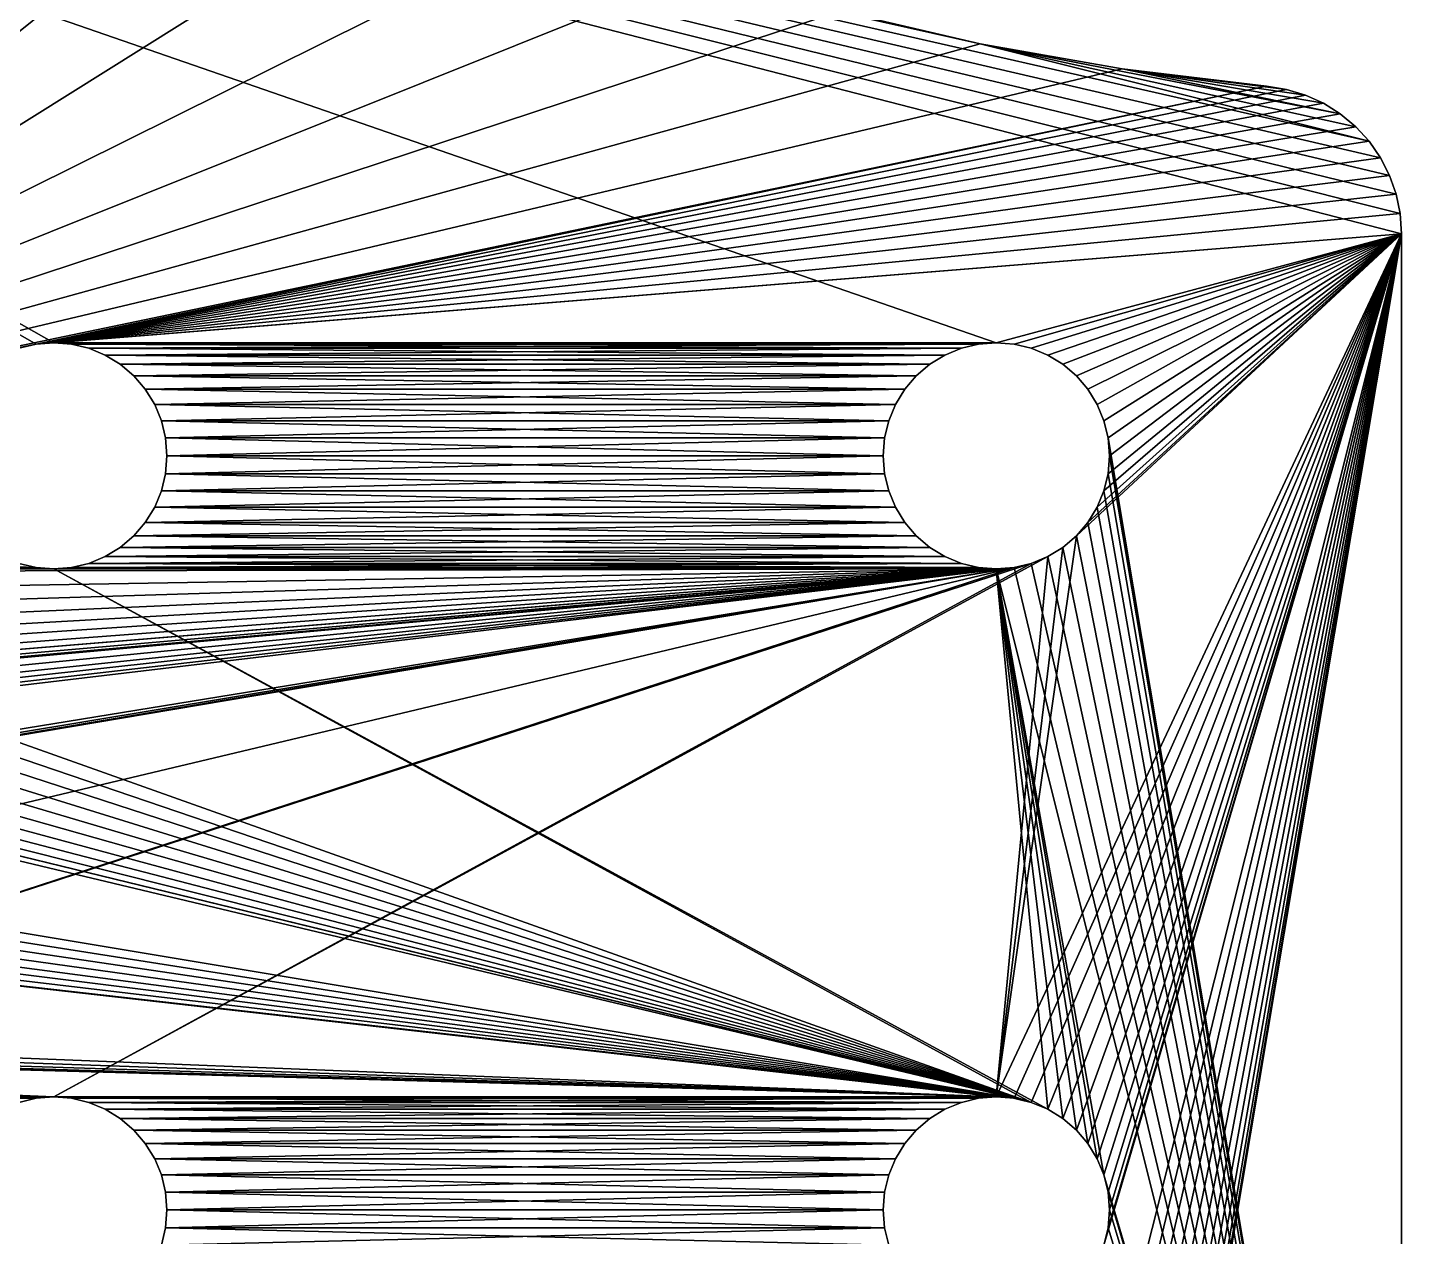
# Model space of a CAD drawing. Header units: millimetres. Extents: x -48.7 to 48.7, y -48.7 to 48.7.
# Drawn here: x 30.15 to 48.66, y -0.36 to 15.93 of the extents above; entities that cross this region are included whole.
import ezdxf

# ---------------------------------------------------------------- set-up
doc = ezdxf.new("R2010")
doc.units = ezdxf.units.MM
doc.header["$LTSCALE"] = 65.185185
for name, color, linetype in [('1', 7, 'CONTINUOUS'), ('2', 7, 'CONTINUOUS'), ('53', 7, 'CONTINUOUS'), ('54', 7, 'CONTINUOUS'), ('55', 7, 'CONTINUOUS'), ('56', 7, 'CONTINUOUS'), ('57', 7, 'CONTINUOUS'), ('58', 7, 'CONTINUOUS'), ('59', 7, 'CONTINUOUS'), ('60', 7, 'CONTINUOUS'), ('93', 7, 'CONTINUOUS'), ('94', 7, 'CONTINUOUS'), ('95', 7, 'CONTINUOUS')]:
    doc.layers.add(name, color=color, linetype=linetype)

msp = doc.modelspace()

# ---------------------------------------------------------------- linework, layer by layer
at = {"layer": '1', "linetype": 'CONTINUOUS'}
for points in [[(30.261, 11.666), (30.029, 11.61), (10.614, 22.953), (30.261, 11.666)], [(30.5, 11.684), (30.261, 11.666), (10.614, 22.953), (30.5, 11.684)], [(43.2, 11.684), (30.5, 11.684), (10.614, 22.953), (43.2, 11.684)], [(48.66, 13.151), (43.2, 11.684), (10.614, 22.953), (48.66, 13.151)], [(48.64, 13.425), (48.66, 13.151), (10.614, 22.953), (48.64, 13.425)], [(48.587, 13.687), (48.64, 13.425), (10.614, 22.953), (48.587, 13.687)], [(48.5, 13.936), (48.587, 13.687), (10.614, 22.953), (48.5, 13.936)], [(48.377, 14.176), (48.5, 13.936), (10.614, 22.953), (48.377, 14.176)], [(48.223, 14.399), (48.377, 14.176), (10.614, 22.953), (48.223, 14.399)], [(42.983, 15.711), (48.223, 14.399), (10.614, 22.953), (42.983, 15.711)], [(41.096, 16.152), (42.983, 15.711), (10.614, 22.953), (41.096, 16.152)], [(48.044, 14.595), (48.223, 14.399), (42.983, 15.711), (48.044, 14.595)], [(47.835, 14.768), (48.044, 14.595), (42.983, 15.711), (47.835, 14.768)], [(44.897, 15.375), (47.835, 14.768), (42.983, 15.711), (44.897, 15.375)], [(47.607, 14.912), (47.835, 14.768), (44.897, 15.375), (47.607, 14.912)], [(47.368, 15.021), (47.607, 14.912), (44.897, 15.375), (47.368, 15.021)], [(47.112, 15.098), (47.368, 15.021), (44.897, 15.375), (47.112, 15.098)], [(46.841, 15.143), (47.112, 15.098), (44.897, 15.375), (46.841, 15.143)], [(43.439, 11.666), (43.2, 11.684), (48.66, 13.151), (43.439, 11.666)], [(43.671, 11.61), (43.439, 11.666), (48.66, 13.151), (43.671, 11.61)], [(43.893, 11.518), (43.671, 11.61), (48.66, 13.151), (43.893, 11.518)], [(44.095, 11.394), (43.893, 11.518), (48.66, 13.151), (44.095, 11.394)], [(44.279, 11.237), (44.095, 11.394), (48.66, 13.151), (44.279, 11.237)], [(44.433, 11.057), (44.279, 11.237), (48.66, 13.151), (44.433, 11.057)], [(44.559, 10.851), (44.433, 11.057), (48.66, 13.151), (44.559, 10.851)], [(44.65, 10.632), (44.559, 10.851), (48.66, 13.151), (44.65, 10.632)], [(44.705, 10.402), (44.65, 10.632), (48.66, 13.151), (44.705, 10.402)], [(48.66, -13.151), (44.705, 10.402), (48.66, 13.151), (48.66, -13.151)], [(30.739, 11.666), (30.5, 11.684), (42.961, 11.666), (30.739, 11.666)], [(42.961, 11.666), (30.5, 11.684), (43.2, 11.684), (42.961, 11.666)], [(30.971, 11.61), (30.739, 11.666), (42.729, 11.61), (30.971, 11.61)], [(42.729, 11.61), (30.739, 11.666), (42.961, 11.666), (42.729, 11.61)], [(31.193, 11.518), (30.971, 11.61), (42.507, 11.518), (31.193, 11.518)], [(42.507, 11.518), (30.971, 11.61), (42.729, 11.61), (42.507, 11.518)], [(31.395, 11.394), (31.193, 11.518), (42.305, 11.394), (31.395, 11.394)], [(42.305, 11.394), (31.193, 11.518), (42.507, 11.518), (42.305, 11.394)], [(31.579, 11.237), (31.395, 11.394), (42.121, 11.237), (31.579, 11.237)], [(42.121, 11.237), (31.395, 11.394), (42.305, 11.394), (42.121, 11.237)], [(31.733, 11.057), (31.579, 11.237), (41.967, 11.057), (31.733, 11.057)], [(41.967, 11.057), (31.579, 11.237), (42.121, 11.237), (41.967, 11.057)], [(31.859, 10.851), (31.733, 11.057), (41.841, 10.851), (31.859, 10.851)], [(41.841, 10.851), (31.733, 11.057), (41.967, 11.057), (41.841, 10.851)], [(31.95, 10.632), (31.859, 10.851), (41.75, 10.632), (31.95, 10.632)], [(41.75, 10.632), (31.859, 10.851), (41.841, 10.851), (41.75, 10.632)], [(32.005, 10.402), (31.95, 10.632), (41.695, 10.402), (32.005, 10.402)], [(41.695, 10.402), (31.95, 10.632), (41.75, 10.632), (41.695, 10.402)], [(32.025, 10.16), (32.005, 10.402), (41.675, 10.16), (32.025, 10.16)], [(41.675, 10.16), (32.005, 10.402), (41.695, 10.402), (41.675, 10.16)], [(44.725, 10.16), (44.705, 10.402), (48.66, -13.151), (44.725, 10.16)], [(32.005, 9.918), (32.025, 10.16), (41.695, 9.918), (32.005, 9.918)], [(41.695, 9.918), (32.025, 10.16), (41.675, 10.16), (41.695, 9.918)], [(44.705, 9.918), (44.725, 10.16), (48.66, -13.151), (44.705, 9.918)], [(31.95, 9.688), (32.005, 9.918), (41.75, 9.688), (31.95, 9.688)], [(41.75, 9.688), (32.005, 9.918), (41.695, 9.918), (41.75, 9.688)], [(44.65, 9.688), (44.705, 9.918), (48.66, -13.151), (44.65, 9.688)], [(31.859, 9.469), (31.95, 9.688), (41.841, 9.469), (31.859, 9.469)], [(41.841, 9.469), (31.95, 9.688), (41.75, 9.688), (41.841, 9.469)], [(44.559, 9.469), (44.65, 9.688), (48.66, -13.151), (44.559, 9.469)], [(31.733, 9.263), (31.859, 9.469), (41.967, 9.263), (31.733, 9.263)], [(41.967, 9.263), (31.859, 9.469), (41.841, 9.469), (41.967, 9.263)], [(44.433, 9.263), (44.559, 9.469), (48.66, -13.151), (44.433, 9.263)], [(31.579, 9.083), (31.733, 9.263), (42.121, 9.083), (31.579, 9.083)], [(42.121, 9.083), (31.733, 9.263), (41.967, 9.263), (42.121, 9.083)], [(44.279, 9.083), (44.433, 9.263), (48.66, -13.151), (44.279, 9.083)], [(31.395, 8.926), (31.579, 9.083), (42.305, 8.926), (31.395, 8.926)], [(42.305, 8.926), (31.579, 9.083), (42.121, 9.083), (42.305, 8.926)], [(44.095, 8.926), (44.279, 9.083), (48.66, -13.151), (44.095, 8.926)], [(30.261, 8.654), (30.5, 8.636), (23.556, 8.887), (30.261, 8.654)], [(23.556, 8.887), (30.5, 8.636), (23.564, 8.596), (23.556, 8.887)], [(30.029, 8.71), (30.261, 8.654), (23.556, 8.887), (30.029, 8.71)], [(31.193, 8.802), (31.395, 8.926), (42.507, 8.802), (31.193, 8.802)], [(42.507, 8.802), (31.395, 8.926), (42.305, 8.926), (42.507, 8.802)], [(43.893, 8.802), (44.095, 8.926), (48.66, -13.151), (43.893, 8.802)], [(30.739, 8.654), (30.971, 8.71), (42.961, 8.654), (30.739, 8.654)], [(30.971, 8.71), (31.193, 8.802), (42.729, 8.71), (30.971, 8.71)], [(42.961, 8.654), (30.971, 8.71), (42.729, 8.71), (42.961, 8.654)], [(42.729, 8.71), (31.193, 8.802), (42.507, 8.802), (42.729, 8.71)], [(43.439, 8.654), (43.671, 8.71), (48.66, -13.151), (43.439, 8.654)], [(43.671, 8.71), (43.893, 8.802), (48.66, -13.151), (43.671, 8.71)], [(23.564, 8.596), (43.671, 1.45), (23.53, 8.305), (23.564, 8.596)], [(30.5, 8.636), (43.671, 1.45), (23.564, 8.596), (30.5, 8.636)], [(30.5, 8.636), (30.739, 8.654), (43.2, 8.636), (30.5, 8.636)], [(30.5, 8.636), (43.2, 8.636), (43.893, 1.358), (30.5, 8.636)], [(43.671, 1.45), (30.5, 8.636), (43.893, 1.358), (43.671, 1.45)], [(43.2, 8.636), (30.739, 8.654), (42.961, 8.654), (43.2, 8.636)], [(43.2, 8.636), (43.439, 8.654), (48.66, -13.151), (43.2, 8.636)], [(43.893, 1.358), (43.2, 8.636), (44.095, 1.234), (43.893, 1.358)], [(44.095, 1.234), (43.2, 8.636), (44.279, 1.077), (44.095, 1.234)], [(44.279, 1.077), (43.2, 8.636), (44.433, 0.897), (44.279, 1.077)], [(44.433, 0.897), (43.2, 8.636), (44.559, 0.691), (44.433, 0.897)], [(44.559, 0.691), (43.2, 8.636), (44.65, 0.472), (44.559, 0.691)], [(44.65, 0.472), (43.2, 8.636), (48.66, -13.151), (44.65, 0.472)], [(23.53, 8.305), (43.671, 1.45), (23.455, 8.027), (23.53, 8.305)], [(23.455, 8.027), (43.671, 1.45), (23.338, 7.757), (23.455, 8.027)], [(23.338, 7.757), (43.671, 1.45), (23.187, 7.512), (23.338, 7.757)], [(23.187, 7.512), (43.671, 1.45), (22.998, 7.289), (23.187, 7.512)], [(22.998, 7.289), (43.671, 1.45), (22.78, 7.094), (22.998, 7.289)], [(22.78, 7.094), (43.671, 1.45), (22.538, 6.937), (22.78, 7.094)], [(22.538, 6.937), (43.671, 1.45), (22.271, 6.813), (22.538, 6.937)], [(43.439, 1.506), (13.716, 6.46), (21.705, 6.69), (43.439, 1.506)], [(21.995, 6.731), (43.439, 1.506), (21.705, 6.69), (21.995, 6.731)], [(22.271, 6.813), (43.671, 1.45), (21.995, 6.731), (22.271, 6.813)], [(43.671, 1.45), (43.439, 1.506), (21.995, 6.731), (43.671, 1.45)], [(13.716, 6.46), (43.439, 1.506), (13.65, 6.192), (13.716, 6.46)], [(13.65, 6.192), (43.439, 1.506), (13.55, 5.941), (13.65, 6.192)], [(13.55, 5.941), (43.439, 1.506), (13.413, 5.701), (13.55, 5.941)], [(13.413, 5.701), (43.439, 1.506), (13.246, 5.483), (13.413, 5.701)], [(13.246, 5.483), (43.439, 1.506), (13.056, 5.295), (13.246, 5.483)], [(13.056, 5.295), (43.439, 1.506), (12.838, 5.132), (13.056, 5.295)], [(12.838, 5.132), (43.439, 1.506), (12.593, 4.994), (12.838, 5.132)], [(12.593, 4.994), (43.2, 1.524), (8.135, 2.915), (12.593, 4.994)], [(43.439, 1.506), (43.2, 1.524), (12.593, 4.994), (43.439, 1.506)], [(30.5, 1.524), (21.567, 1.524), (-6.542, 2.986), (30.5, 1.524)], [(6.776, 2.531), (30.5, 1.524), (-6.542, 2.986), (6.776, 2.531)], [(8.135, 2.915), (43.2, 1.524), (7.885, 2.759), (8.135, 2.915)], [(7.625, 2.643), (43.2, 1.524), (7.351, 2.565), (7.625, 2.643)], [(7.885, 2.759), (43.2, 1.524), (7.625, 2.643), (7.885, 2.759)], [(43.2, 1.524), (30.5, 1.524), (6.776, 2.531), (43.2, 1.524)], [(7.063, 2.528), (43.2, 1.524), (6.776, 2.531), (7.063, 2.528)], [(7.351, 2.565), (43.2, 1.524), (7.063, 2.528), (7.351, 2.565)], [(21.806, 1.506), (21.567, 1.524), (30.261, 1.506), (21.806, 1.506)], [(30.261, 1.506), (21.567, 1.524), (30.5, 1.524), (30.261, 1.506)], [(30.029, 1.45), (21.806, 1.506), (30.261, 1.506), (30.029, 1.45)], [(43.2, 1.524), (42.961, 1.506), (30.5, 1.524), (43.2, 1.524)], [(30.5, 1.524), (42.961, 1.506), (30.739, 1.506), (30.5, 1.524)], [(42.961, 1.506), (42.729, 1.45), (30.739, 1.506), (42.961, 1.506)], [(30.739, 1.506), (42.729, 1.45), (30.971, 1.45), (30.739, 1.506)], [(42.729, 1.45), (42.507, 1.358), (30.971, 1.45), (42.729, 1.45)], [(30.971, 1.45), (42.507, 1.358), (31.193, 1.358), (30.971, 1.45)], [(42.507, 1.358), (42.305, 1.234), (31.193, 1.358), (42.507, 1.358)], [(31.193, 1.358), (42.305, 1.234), (31.395, 1.234), (31.193, 1.358)], [(42.305, 1.234), (42.121, 1.077), (31.395, 1.234), (42.305, 1.234)], [(31.395, 1.234), (42.121, 1.077), (31.579, 1.077), (31.395, 1.234)], [(42.121, 1.077), (41.967, 0.897), (31.579, 1.077), (42.121, 1.077)], [(31.579, 1.077), (41.967, 0.897), (31.733, 0.897), (31.579, 1.077)], [(41.967, 0.897), (41.841, 0.691), (31.733, 0.897), (41.967, 0.897)], [(31.733, 0.897), (41.841, 0.691), (31.859, 0.691), (31.733, 0.897)], [(41.841, 0.691), (41.75, 0.472), (31.859, 0.691), (41.841, 0.691)], [(31.859, 0.691), (41.75, 0.472), (31.95, 0.472), (31.859, 0.691)], [(41.75, 0.472), (41.695, 0.242), (31.95, 0.472), (41.75, 0.472)], [(31.95, 0.472), (41.695, 0.242), (32.005, 0.242), (31.95, 0.472)], [(44.705, 0.242), (44.65, 0.472), (48.66, -13.151), (44.705, 0.242)], [(41.695, 0.242), (41.675, 0), (32.005, 0.242), (41.695, 0.242)], [(41.675, 0), (32.025, 0), (32.005, 0.242), (41.675, 0)], [(44.725, 0), (44.705, 0.242), (48.66, -13.151), (44.725, 0)], [(32.025, 0), (41.695, -0.242), (32.005, -0.242), (32.025, 0)], [(41.675, 0), (41.695, -0.242), (32.025, 0), (41.675, 0)], [(44.705, -0.242), (44.725, 0), (48.66, -13.151), (44.705, -0.242)], [(32.005, -0.242), (41.75, -0.472), (31.95, -0.472), (32.005, -0.242)], [(41.695, -0.242), (41.75, -0.472), (32.005, -0.242), (41.695, -0.242)], [(44.65, -0.472), (44.705, -0.242), (48.66, -13.151), (44.65, -0.472)]]:
    msp.add_3dface(points, dxfattribs=at)
at = {"layer": '2', "linetype": 'CONTINUOUS'}
for points in [[(30.502, 20.934, 3.175), (28.922, 22.059, 3.175), (22.917, 10.16, 3.175), (30.502, 20.934, 3.175)], [(32.149, 19.895, 3.175), (30.502, 20.934, 3.175), (22.917, 10.16, 3.175), (32.149, 19.895, 3.175)], [(33.853, 18.948, 3.175), (32.149, 19.895, 3.175), (22.917, 10.16, 3.175), (33.853, 18.948, 3.175)], [(35.599, 18.1, 3.175), (33.853, 18.948, 3.175), (22.917, 10.16, 3.175), (35.599, 18.1, 3.175)], [(37.395, 17.349, 3.175), (35.599, 18.1, 3.175), (22.917, 10.16, 3.175), (37.395, 17.349, 3.175)], [(39.233, 16.698, 3.175), (37.395, 17.349, 3.175), (22.917, 10.16, 3.175), (39.233, 16.698, 3.175)], [(41.096, 16.152, 3.175), (39.233, 16.698, 3.175), (22.917, 10.16, 3.175), (41.096, 16.152, 3.175)], [(42.983, 15.711, 3.175), (41.096, 16.152, 3.175), (22.917, 10.16, 3.175), (42.983, 15.711, 3.175)], [(44.897, 15.375, 3.175), (42.983, 15.711, 3.175), (22.917, 10.16, 3.175), (44.897, 15.375, 3.175)], [(46.841, 15.143, 3.175), (44.897, 15.375, 3.175), (22.917, 10.16, 3.175), (46.841, 15.143, 3.175)], [(30.261, 11.666, 3.175), (46.841, 15.143, 3.175), (22.917, 10.16, 3.175), (30.261, 11.666, 3.175)], [(46.841, 15.143, 3.175), (30.261, 11.666, 3.175), (47.112, 15.098, 3.175), (46.841, 15.143, 3.175)], [(47.112, 15.098, 3.175), (30.261, 11.666, 3.175), (47.368, 15.021, 3.175), (47.112, 15.098, 3.175)], [(47.368, 15.021, 3.175), (30.261, 11.666, 3.175), (47.607, 14.912, 3.175), (47.368, 15.021, 3.175)], [(47.607, 14.912, 3.175), (30.261, 11.666, 3.175), (47.835, 14.768, 3.175), (47.607, 14.912, 3.175)], [(47.835, 14.768, 3.175), (30.261, 11.666, 3.175), (48.044, 14.595, 3.175), (47.835, 14.768, 3.175)], [(48.044, 14.595, 3.175), (30.261, 11.666, 3.175), (48.223, 14.399, 3.175), (48.044, 14.595, 3.175)], [(48.223, 14.399, 3.175), (30.261, 11.666, 3.175), (48.377, 14.176, 3.175), (48.223, 14.399, 3.175)], [(48.377, 14.176, 3.175), (30.261, 11.666, 3.175), (48.5, 13.936, 3.175), (48.377, 14.176, 3.175)], [(48.5, 13.936, 3.175), (30.261, 11.666, 3.175), (48.587, 13.687, 3.175), (48.5, 13.936, 3.175)], [(48.587, 13.687, 3.175), (30.261, 11.666, 3.175), (48.64, 13.425, 3.175), (48.587, 13.687, 3.175)], [(48.64, 13.425, 3.175), (30.261, 11.666, 3.175), (48.66, 13.151, 3.175), (48.64, 13.425, 3.175)], [(30.261, 11.666, 3.175), (30.5, 11.684, 3.175), (48.66, 13.151, 3.175), (30.261, 11.666, 3.175)], [(30.5, 11.684, 3.175), (43.2, 11.684, 3.175), (48.66, 13.151, 3.175), (30.5, 11.684, 3.175)], [(43.2, 11.684, 3.175), (43.439, 11.666, 3.175), (48.66, 13.151, 3.175), (43.2, 11.684, 3.175)], [(44.279, 9.083, 3.175), (43.2, 1.524, 3.175), (48.66, 13.151, 3.175), (44.279, 9.083, 3.175)], [(43.2, 1.524, 3.175), (43.439, 1.506, 3.175), (48.66, 13.151, 3.175), (43.2, 1.524, 3.175)], [(44.65, -0.472, 3.175), (43.2, -8.636, 3.175), (48.66, 13.151, 3.175), (44.65, -0.472, 3.175)], [(43.2, -8.636, 3.175), (43.439, -8.654, 3.175), (48.66, 13.151, 3.175), (43.2, -8.636, 3.175)], [(43.439, 11.666, 3.175), (43.671, 11.61, 3.175), (48.66, 13.151, 3.175), (43.439, 11.666, 3.175)], [(43.439, 1.506, 3.175), (43.671, 1.45, 3.175), (48.66, 13.151, 3.175), (43.439, 1.506, 3.175)], [(43.439, -8.654, 3.175), (43.671, -8.71, 3.175), (48.66, 13.151, 3.175), (43.439, -8.654, 3.175)], [(43.671, 11.61, 3.175), (43.893, 11.518, 3.175), (48.66, 13.151, 3.175), (43.671, 11.61, 3.175)], [(43.671, 1.45, 3.175), (43.893, 1.358, 3.175), (48.66, 13.151, 3.175), (43.671, 1.45, 3.175)], [(43.671, -8.71, 3.175), (43.893, -8.802, 3.175), (48.66, 13.151, 3.175), (43.671, -8.71, 3.175)], [(43.893, 11.518, 3.175), (44.095, 11.394, 3.175), (48.66, 13.151, 3.175), (43.893, 11.518, 3.175)], [(43.893, 1.358, 3.175), (44.095, 1.234, 3.175), (48.66, 13.151, 3.175), (43.893, 1.358, 3.175)], [(43.893, -8.802, 3.175), (44.095, -8.926, 3.175), (48.66, 13.151, 3.175), (43.893, -8.802, 3.175)], [(44.095, 11.394, 3.175), (44.279, 11.237, 3.175), (48.66, 13.151, 3.175), (44.095, 11.394, 3.175)], [(44.095, 1.234, 3.175), (44.279, 1.077, 3.175), (48.66, 13.151, 3.175), (44.095, 1.234, 3.175)], [(44.095, -8.926, 3.175), (44.279, -9.083, 3.175), (48.66, 13.151, 3.175), (44.095, -8.926, 3.175)], [(44.279, 11.237, 3.175), (44.433, 11.057, 3.175), (48.66, 13.151, 3.175), (44.279, 11.237, 3.175)], [(44.433, 9.263, 3.175), (44.279, 9.083, 3.175), (48.66, 13.151, 3.175), (44.433, 9.263, 3.175)], [(44.279, 1.077, 3.175), (44.433, 0.897, 3.175), (48.66, 13.151, 3.175), (44.279, 1.077, 3.175)], [(44.279, -9.083, 3.175), (44.433, -9.263, 3.175), (48.66, 13.151, 3.175), (44.279, -9.083, 3.175)], [(44.433, 11.057, 3.175), (44.559, 10.851, 3.175), (48.66, 13.151, 3.175), (44.433, 11.057, 3.175)], [(44.559, 9.469, 3.175), (44.433, 9.263, 3.175), (48.66, 13.151, 3.175), (44.559, 9.469, 3.175)], [(44.433, 0.897, 3.175), (44.559, 0.691, 3.175), (48.66, 13.151, 3.175), (44.433, 0.897, 3.175)], [(44.433, -9.263, 3.175), (44.559, -9.469, 3.175), (48.66, 13.151, 3.175), (44.433, -9.263, 3.175)], [(44.559, 10.851, 3.175), (44.65, 10.632, 3.175), (48.66, 13.151, 3.175), (44.559, 10.851, 3.175)], [(44.65, 9.688, 3.175), (44.559, 9.469, 3.175), (48.66, 13.151, 3.175), (44.65, 9.688, 3.175)], [(44.559, 0.691, 3.175), (44.65, 0.472, 3.175), (48.66, 13.151, 3.175), (44.559, 0.691, 3.175)], [(44.559, -9.469, 3.175), (44.65, -9.688, 3.175), (48.66, 13.151, 3.175), (44.559, -9.469, 3.175)], [(44.65, 10.632, 3.175), (44.705, 10.402, 3.175), (48.66, 13.151, 3.175), (44.65, 10.632, 3.175)], [(44.705, 9.918, 3.175), (44.65, 9.688, 3.175), (48.66, 13.151, 3.175), (44.705, 9.918, 3.175)], [(44.65, 0.472, 3.175), (44.705, 0.242, 3.175), (48.66, 13.151, 3.175), (44.65, 0.472, 3.175)], [(44.705, -0.242, 3.175), (44.65, -0.472, 3.175), (48.66, 13.151, 3.175), (44.705, -0.242, 3.175)], [(44.65, -9.688, 3.175), (44.705, -9.918, 3.175), (48.66, 13.151, 3.175), (44.65, -9.688, 3.175)], [(44.705, 10.402, 3.175), (44.725, 10.16, 3.175), (48.66, 13.151, 3.175), (44.705, 10.402, 3.175)], [(44.725, 10.16, 3.175), (44.705, 9.918, 3.175), (48.66, 13.151, 3.175), (44.725, 10.16, 3.175)], [(44.705, 0.242, 3.175), (44.725, 0, 3.175), (48.66, 13.151, 3.175), (44.705, 0.242, 3.175)], [(44.725, 0, 3.175), (44.705, -0.242, 3.175), (48.66, 13.151, 3.175), (44.725, 0, 3.175)], [(44.705, -9.918, 3.175), (44.725, -10.16, 3.175), (48.66, 13.151, 3.175), (44.705, -9.918, 3.175)], [(44.725, -10.16, 3.175), (44.705, -10.402, 3.175), (48.66, 13.151, 3.175), (44.725, -10.16, 3.175)], [(48.66, 13.151, 3.175), (44.705, -10.402, 3.175), (48.66, -13.151, 3.175), (48.66, 13.151, 3.175)], [(30.029, 11.61, 3.175), (30.261, 11.666, 3.175), (22.917, 10.16, 3.175), (30.029, 11.61, 3.175)], [(30.5, 11.684, 3.175), (30.739, 11.666, 3.175), (43.2, 11.684, 3.175), (30.5, 11.684, 3.175)], [(43.2, 11.684, 3.175), (30.739, 11.666, 3.175), (42.961, 11.666, 3.175), (43.2, 11.684, 3.175)], [(30.739, 11.666, 3.175), (30.971, 11.61, 3.175), (42.961, 11.666, 3.175), (30.739, 11.666, 3.175)], [(42.961, 11.666, 3.175), (30.971, 11.61, 3.175), (42.729, 11.61, 3.175), (42.961, 11.666, 3.175)], [(30.971, 11.61, 3.175), (31.193, 11.518, 3.175), (42.729, 11.61, 3.175), (30.971, 11.61, 3.175)], [(42.729, 11.61, 3.175), (31.193, 11.518, 3.175), (42.507, 11.518, 3.175), (42.729, 11.61, 3.175)], [(31.193, 11.518, 3.175), (31.395, 11.394, 3.175), (42.507, 11.518, 3.175), (31.193, 11.518, 3.175)], [(42.507, 11.518, 3.175), (31.395, 11.394, 3.175), (42.305, 11.394, 3.175), (42.507, 11.518, 3.175)], [(31.395, 11.394, 3.175), (31.579, 11.237, 3.175), (42.305, 11.394, 3.175), (31.395, 11.394, 3.175)], [(42.305, 11.394, 3.175), (31.579, 11.237, 3.175), (42.121, 11.237, 3.175), (42.305, 11.394, 3.175)], [(31.579, 11.237, 3.175), (31.733, 11.057, 3.175), (42.121, 11.237, 3.175), (31.579, 11.237, 3.175)], [(42.121, 11.237, 3.175), (31.733, 11.057, 3.175), (41.967, 11.057, 3.175), (42.121, 11.237, 3.175)], [(31.733, 11.057, 3.175), (31.859, 10.851, 3.175), (41.967, 11.057, 3.175), (31.733, 11.057, 3.175)], [(41.967, 11.057, 3.175), (31.859, 10.851, 3.175), (41.841, 10.851, 3.175), (41.967, 11.057, 3.175)], [(31.859, 10.851, 3.175), (31.95, 10.632, 3.175), (41.841, 10.851, 3.175), (31.859, 10.851, 3.175)], [(41.841, 10.851, 3.175), (31.95, 10.632, 3.175), (41.75, 10.632, 3.175), (41.841, 10.851, 3.175)], [(31.95, 10.632, 3.175), (32.005, 10.402, 3.175), (41.75, 10.632, 3.175), (31.95, 10.632, 3.175)], [(41.75, 10.632, 3.175), (32.005, 10.402, 3.175), (41.695, 10.402, 3.175), (41.75, 10.632, 3.175)], [(32.005, 10.402, 3.175), (32.025, 10.16, 3.175), (41.695, 10.402, 3.175), (32.005, 10.402, 3.175)], [(41.695, 10.402, 3.175), (32.025, 10.16, 3.175), (41.675, 10.16, 3.175), (41.695, 10.402, 3.175)], [(32.025, 10.16, 3.175), (32.005, 9.918, 3.175), (41.675, 10.16, 3.175), (32.025, 10.16, 3.175)], [(41.675, 10.16, 3.175), (32.005, 9.918, 3.175), (41.695, 9.918, 3.175), (41.675, 10.16, 3.175)], [(32.005, 9.918, 3.175), (31.95, 9.688, 3.175), (41.695, 9.918, 3.175), (32.005, 9.918, 3.175)], [(41.695, 9.918, 3.175), (31.95, 9.688, 3.175), (41.75, 9.688, 3.175), (41.695, 9.918, 3.175)], [(31.95, 9.688, 3.175), (31.859, 9.469, 3.175), (41.75, 9.688, 3.175), (31.95, 9.688, 3.175)], [(41.75, 9.688, 3.175), (31.859, 9.469, 3.175), (41.841, 9.469, 3.175), (41.75, 9.688, 3.175)], [(31.859, 9.469, 3.175), (31.733, 9.263, 3.175), (41.841, 9.469, 3.175), (31.859, 9.469, 3.175)], [(41.841, 9.469, 3.175), (31.733, 9.263, 3.175), (41.967, 9.263, 3.175), (41.841, 9.469, 3.175)], [(31.733, 9.263, 3.175), (31.579, 9.083, 3.175), (41.967, 9.263, 3.175), (31.733, 9.263, 3.175)], [(41.967, 9.263, 3.175), (31.579, 9.083, 3.175), (42.121, 9.083, 3.175), (41.967, 9.263, 3.175)], [(31.579, 9.083, 3.175), (31.395, 8.926, 3.175), (42.121, 9.083, 3.175), (31.579, 9.083, 3.175)], [(42.121, 9.083, 3.175), (31.395, 8.926, 3.175), (42.305, 8.926, 3.175), (42.121, 9.083, 3.175)], [(44.279, 9.083, 3.175), (44.095, 8.926, 3.175), (43.2, 1.524, 3.175), (44.279, 9.083, 3.175)], [(31.395, 8.926, 3.175), (31.193, 8.802, 3.175), (42.305, 8.926, 3.175), (31.395, 8.926, 3.175)], [(42.305, 8.926, 3.175), (31.193, 8.802, 3.175), (42.507, 8.802, 3.175), (42.305, 8.926, 3.175)], [(44.095, 8.926, 3.175), (43.893, 8.802, 3.175), (43.2, 1.524, 3.175), (44.095, 8.926, 3.175)], [(43.439, 8.654, 3.175), (21.567, 1.524, 3.175), (43.671, 8.71, 3.175), (43.439, 8.654, 3.175)], [(43.671, 8.71, 3.175), (21.567, 1.524, 3.175), (30.5, 1.524, 3.175), (43.671, 8.71, 3.175)], [(30.261, 8.654, 3.175), (30.029, 8.71, 3.175), (23.564, 8.596, 3.175), (30.261, 8.654, 3.175)], [(43.893, 8.802, 3.175), (43.671, 8.71, 3.175), (30.5, 1.524, 3.175), (43.893, 8.802, 3.175)], [(43.2, 1.524, 3.175), (43.893, 8.802, 3.175), (30.5, 1.524, 3.175), (43.2, 1.524, 3.175)], [(30.971, 8.71, 3.175), (30.739, 8.654, 3.175), (42.729, 8.71, 3.175), (30.971, 8.71, 3.175)], [(42.729, 8.71, 3.175), (30.739, 8.654, 3.175), (42.961, 8.654, 3.175), (42.729, 8.71, 3.175)], [(31.193, 8.802, 3.175), (30.971, 8.71, 3.175), (42.507, 8.802, 3.175), (31.193, 8.802, 3.175)], [(42.507, 8.802, 3.175), (30.971, 8.71, 3.175), (42.729, 8.71, 3.175), (42.507, 8.802, 3.175)], [(13.47, 1.524, 3.175), (43.439, 8.654, 3.175), (7.351, 2.565, 3.175), (13.47, 1.524, 3.175)], [(7.351, 2.565, 3.175), (43.439, 8.654, 3.175), (7.625, 2.643, 3.175), (7.351, 2.565, 3.175)], [(7.625, 2.643, 3.175), (43.439, 8.654, 3.175), (7.885, 2.759, 3.175), (7.625, 2.643, 3.175)], [(7.885, 2.759, 3.175), (43.439, 8.654, 3.175), (8.135, 2.915, 3.175), (7.885, 2.759, 3.175)], [(8.135, 2.915, 3.175), (43.439, 8.654, 3.175), (12.593, 4.994, 3.175), (8.135, 2.915, 3.175)], [(12.593, 4.994, 3.175), (43.439, 8.654, 3.175), (12.838, 5.132, 3.175), (12.593, 4.994, 3.175)], [(12.838, 5.132, 3.175), (43.439, 8.654, 3.175), (13.056, 5.295, 3.175), (12.838, 5.132, 3.175)], [(13.056, 5.295, 3.175), (43.439, 8.654, 3.175), (13.246, 5.483, 3.175), (13.056, 5.295, 3.175)], [(13.246, 5.483, 3.175), (43.439, 8.654, 3.175), (13.413, 5.701, 3.175), (13.246, 5.483, 3.175)], [(13.413, 5.701, 3.175), (43.439, 8.654, 3.175), (13.55, 5.941, 3.175), (13.413, 5.701, 3.175)], [(21.567, 1.524, 3.175), (43.439, 8.654, 3.175), (13.47, 1.524, 3.175), (21.567, 1.524, 3.175)], [(13.55, 5.941, 3.175), (43.439, 8.654, 3.175), (21.705, 6.69, 3.175), (13.55, 5.941, 3.175)], [(21.705, 6.69, 3.175), (43.439, 8.654, 3.175), (21.995, 6.731, 3.175), (21.705, 6.69, 3.175)], [(21.995, 6.731, 3.175), (43.439, 8.654, 3.175), (22.271, 6.813, 3.175), (21.995, 6.731, 3.175)], [(22.271, 6.813, 3.175), (43.439, 8.654, 3.175), (22.538, 6.937, 3.175), (22.271, 6.813, 3.175)], [(43.439, 8.654, 3.175), (43.2, 8.636, 3.175), (22.538, 6.937, 3.175), (43.439, 8.654, 3.175)], [(22.538, 6.937, 3.175), (43.2, 8.636, 3.175), (22.78, 7.094, 3.175), (22.538, 6.937, 3.175)], [(22.78, 7.094, 3.175), (43.2, 8.636, 3.175), (22.998, 7.289, 3.175), (22.78, 7.094, 3.175)], [(22.998, 7.289, 3.175), (43.2, 8.636, 3.175), (23.187, 7.512, 3.175), (22.998, 7.289, 3.175)], [(23.187, 7.512, 3.175), (43.2, 8.636, 3.175), (23.338, 7.757, 3.175), (23.187, 7.512, 3.175)], [(23.338, 7.757, 3.175), (43.2, 8.636, 3.175), (23.455, 8.027, 3.175), (23.338, 7.757, 3.175)], [(23.455, 8.027, 3.175), (43.2, 8.636, 3.175), (23.53, 8.305, 3.175), (23.455, 8.027, 3.175)], [(23.53, 8.305, 3.175), (43.2, 8.636, 3.175), (23.564, 8.596, 3.175), (23.53, 8.305, 3.175)], [(30.5, 8.636, 3.175), (30.261, 8.654, 3.175), (23.564, 8.596, 3.175), (30.5, 8.636, 3.175)], [(43.2, 8.636, 3.175), (30.5, 8.636, 3.175), (23.564, 8.596, 3.175), (43.2, 8.636, 3.175)], [(30.739, 8.654, 3.175), (30.5, 8.636, 3.175), (42.961, 8.654, 3.175), (30.739, 8.654, 3.175)], [(42.961, 8.654, 3.175), (30.5, 8.636, 3.175), (43.2, 8.636, 3.175), (42.961, 8.654, 3.175)], [(21.567, 1.524, 3.175), (21.806, 1.506, 3.175), (30.5, 1.524, 3.175), (21.567, 1.524, 3.175)], [(30.5, 1.524, 3.175), (21.806, 1.506, 3.175), (30.261, 1.506, 3.175), (30.5, 1.524, 3.175)], [(21.806, 1.506, 3.175), (22.037, 1.45, 3.175), (30.261, 1.506, 3.175), (21.806, 1.506, 3.175)], [(30.261, 1.506, 3.175), (22.037, 1.45, 3.175), (30.029, 1.45, 3.175), (30.261, 1.506, 3.175)], [(30.739, 1.506, 3.175), (43.2, 1.524, 3.175), (30.5, 1.524, 3.175), (30.739, 1.506, 3.175)], [(42.961, 1.506, 3.175), (43.2, 1.524, 3.175), (30.739, 1.506, 3.175), (42.961, 1.506, 3.175)], [(30.971, 1.45, 3.175), (42.961, 1.506, 3.175), (30.739, 1.506, 3.175), (30.971, 1.45, 3.175)], [(42.729, 1.45, 3.175), (42.961, 1.506, 3.175), (30.971, 1.45, 3.175), (42.729, 1.45, 3.175)], [(31.193, 1.358, 3.175), (42.729, 1.45, 3.175), (30.971, 1.45, 3.175), (31.193, 1.358, 3.175)], [(42.507, 1.358, 3.175), (42.729, 1.45, 3.175), (31.193, 1.358, 3.175), (42.507, 1.358, 3.175)], [(31.395, 1.234, 3.175), (42.507, 1.358, 3.175), (31.193, 1.358, 3.175), (31.395, 1.234, 3.175)], [(42.305, 1.234, 3.175), (42.507, 1.358, 3.175), (31.395, 1.234, 3.175), (42.305, 1.234, 3.175)], [(31.579, 1.077, 3.175), (42.305, 1.234, 3.175), (31.395, 1.234, 3.175), (31.579, 1.077, 3.175)], [(42.121, 1.077, 3.175), (42.305, 1.234, 3.175), (31.579, 1.077, 3.175), (42.121, 1.077, 3.175)], [(31.733, 0.897, 3.175), (42.121, 1.077, 3.175), (31.579, 1.077, 3.175), (31.733, 0.897, 3.175)], [(41.967, 0.897, 3.175), (42.121, 1.077, 3.175), (31.733, 0.897, 3.175), (41.967, 0.897, 3.175)], [(31.859, 0.691, 3.175), (41.967, 0.897, 3.175), (31.733, 0.897, 3.175), (31.859, 0.691, 3.175)], [(41.841, 0.691, 3.175), (41.967, 0.897, 3.175), (31.859, 0.691, 3.175), (41.841, 0.691, 3.175)], [(31.95, 0.472, 3.175), (41.841, 0.691, 3.175), (31.859, 0.691, 3.175), (31.95, 0.472, 3.175)], [(41.75, 0.472, 3.175), (41.841, 0.691, 3.175), (31.95, 0.472, 3.175), (41.75, 0.472, 3.175)], [(32.005, 0.242, 3.175), (41.75, 0.472, 3.175), (31.95, 0.472, 3.175), (32.005, 0.242, 3.175)], [(41.695, 0.242, 3.175), (41.75, 0.472, 3.175), (32.005, 0.242, 3.175), (41.695, 0.242, 3.175)], [(32.025, 0, 3.175), (41.695, 0.242, 3.175), (32.005, 0.242, 3.175), (32.025, 0, 3.175)], [(41.675, 0, 3.175), (41.695, 0.242, 3.175), (32.025, 0, 3.175), (41.675, 0, 3.175)], [(41.695, -0.242, 3.175), (41.675, 0, 3.175), (32.005, -0.242, 3.175), (41.695, -0.242, 3.175)], [(41.675, 0, 3.175), (32.025, 0, 3.175), (32.005, -0.242, 3.175), (41.675, 0, 3.175)], [(41.75, -0.472, 3.175), (41.695, -0.242, 3.175), (31.95, -0.472, 3.175), (41.75, -0.472, 3.175)], [(31.95, -0.472, 3.175), (41.695, -0.242, 3.175), (32.005, -0.242, 3.175), (31.95, -0.472, 3.175)]]:
    msp.add_3dface(points, dxfattribs=at)
at = {"layer": '53', "linetype": 'CONTINUOUS'}
for points in [[(32.025, 10.16), (32.005, 9.918), (32.025, 10.16, 3.175), (32.025, 10.16)], [(32.025, 10.16, 3.175), (32.005, 9.918), (32.005, 9.918, 3.175), (32.025, 10.16, 3.175)], [(32.005, 9.918), (31.95, 9.688), (32.005, 9.918, 3.175), (32.005, 9.918)], [(31.95, 9.688), (31.95, 9.688, 3.175), (32.005, 9.918, 3.175), (31.95, 9.688)], [(31.95, 9.688), (31.859, 9.469), (31.95, 9.688, 3.175), (31.95, 9.688)], [(31.859, 9.469), (31.859, 9.469, 3.175), (31.95, 9.688, 3.175), (31.859, 9.469)], [(31.859, 9.469), (31.733, 9.263), (31.859, 9.469, 3.175), (31.859, 9.469)], [(31.733, 9.263), (31.733, 9.263, 3.175), (31.859, 9.469, 3.175), (31.733, 9.263)], [(31.733, 9.263), (31.579, 9.083), (31.733, 9.263, 3.175), (31.733, 9.263)], [(31.579, 9.083), (31.579, 9.083, 3.175), (31.733, 9.263, 3.175), (31.579, 9.083)], [(31.579, 9.083), (31.395, 8.926), (31.579, 9.083, 3.175), (31.579, 9.083)], [(31.395, 8.926), (31.395, 8.926, 3.175), (31.579, 9.083, 3.175), (31.395, 8.926)], [(31.395, 8.926), (31.193, 8.802), (31.395, 8.926, 3.175), (31.395, 8.926)], [(31.193, 8.802), (31.193, 8.802, 3.175), (31.395, 8.926, 3.175), (31.193, 8.802)], [(30.261, 8.654), (30.029, 8.71), (30.261, 8.654, 3.175), (30.261, 8.654)], [(30.029, 8.71), (30.029, 8.71, 3.175), (30.261, 8.654, 3.175), (30.029, 8.71)], [(30.971, 8.71), (30.739, 8.654), (30.971, 8.71, 3.175), (30.971, 8.71)], [(30.739, 8.654), (30.739, 8.654, 3.175), (30.971, 8.71, 3.175), (30.739, 8.654)], [(31.193, 8.802), (30.971, 8.71), (31.193, 8.802, 3.175), (31.193, 8.802)], [(30.971, 8.71), (30.971, 8.71, 3.175), (31.193, 8.802, 3.175), (30.971, 8.71)], [(30.5, 8.636), (30.261, 8.654), (30.5, 8.636, 3.175), (30.5, 8.636)], [(30.261, 8.654), (30.261, 8.654, 3.175), (30.5, 8.636, 3.175), (30.261, 8.654)], [(30.739, 8.654), (30.5, 8.636), (30.739, 8.654, 3.175), (30.739, 8.654)], [(30.5, 8.636), (30.5, 8.636, 3.175), (30.739, 8.654, 3.175), (30.5, 8.636)]]:
    msp.add_3dface(points, dxfattribs=at)
at = {"layer": '54', "linetype": 'CONTINUOUS'}
for points in [[(30.029, 11.61), (30.261, 11.666), (30.029, 11.61, 3.175), (30.029, 11.61)], [(30.261, 11.666), (30.261, 11.666, 3.175), (30.029, 11.61, 3.175), (30.261, 11.666)], [(30.261, 11.666), (30.5, 11.684), (30.261, 11.666, 3.175), (30.261, 11.666)], [(30.5, 11.684), (30.5, 11.684, 3.175), (30.261, 11.666, 3.175), (30.5, 11.684)], [(30.5, 11.684), (30.739, 11.666), (30.5, 11.684, 3.175), (30.5, 11.684)], [(30.739, 11.666), (30.739, 11.666, 3.175), (30.5, 11.684, 3.175), (30.739, 11.666)], [(30.739, 11.666), (30.971, 11.61), (30.739, 11.666, 3.175), (30.739, 11.666)], [(30.971, 11.61), (30.971, 11.61, 3.175), (30.739, 11.666, 3.175), (30.971, 11.61)], [(30.971, 11.61), (31.193, 11.518), (30.971, 11.61, 3.175), (30.971, 11.61)], [(31.193, 11.518), (31.193, 11.518, 3.175), (30.971, 11.61, 3.175), (31.193, 11.518)], [(31.193, 11.518), (31.395, 11.394), (31.193, 11.518, 3.175), (31.193, 11.518)], [(31.395, 11.394), (31.395, 11.394, 3.175), (31.193, 11.518, 3.175), (31.395, 11.394)], [(31.395, 11.394), (31.579, 11.237), (31.395, 11.394, 3.175), (31.395, 11.394)], [(31.579, 11.237), (31.579, 11.237, 3.175), (31.395, 11.394, 3.175), (31.579, 11.237)], [(31.579, 11.237), (31.733, 11.057), (31.579, 11.237, 3.175), (31.579, 11.237)], [(31.733, 11.057), (31.733, 11.057, 3.175), (31.579, 11.237, 3.175), (31.733, 11.057)], [(31.733, 11.057), (31.859, 10.851), (31.733, 11.057, 3.175), (31.733, 11.057)], [(31.859, 10.851), (31.859, 10.851, 3.175), (31.733, 11.057, 3.175), (31.859, 10.851)], [(31.859, 10.851), (31.95, 10.632), (31.859, 10.851, 3.175), (31.859, 10.851)], [(31.95, 10.632), (31.95, 10.632, 3.175), (31.859, 10.851, 3.175), (31.95, 10.632)], [(31.95, 10.632), (32.005, 10.402), (31.95, 10.632, 3.175), (31.95, 10.632)], [(32.005, 10.402), (32.005, 10.402, 3.175), (31.95, 10.632, 3.175), (32.005, 10.402)], [(32.005, 10.402), (32.025, 10.16), (32.005, 10.402, 3.175), (32.005, 10.402)], [(32.025, 10.16), (32.025, 10.16, 3.175), (32.005, 10.402, 3.175), (32.025, 10.16)]]:
    msp.add_3dface(points, dxfattribs=at)
at = {"layer": '55', "linetype": 'CONTINUOUS'}
for points in [[(41.695, 9.918), (41.675, 10.16), (41.695, 9.918, 3.175), (41.695, 9.918)], [(41.675, 10.16), (41.675, 10.16, 3.175), (41.695, 9.918, 3.175), (41.675, 10.16)], [(44.725, 10.16), (44.705, 9.918), (44.725, 10.16, 3.175), (44.725, 10.16)], [(44.725, 10.16, 3.175), (44.705, 9.918), (44.705, 9.918, 3.175), (44.725, 10.16, 3.175)], [(41.75, 9.688), (41.695, 9.918), (41.75, 9.688, 3.175), (41.75, 9.688)], [(41.695, 9.918), (41.695, 9.918, 3.175), (41.75, 9.688, 3.175), (41.695, 9.918)], [(44.705, 9.918), (44.65, 9.688), (44.705, 9.918, 3.175), (44.705, 9.918)], [(44.65, 9.688), (44.65, 9.688, 3.175), (44.705, 9.918, 3.175), (44.65, 9.688)], [(41.841, 9.469), (41.75, 9.688), (41.841, 9.469, 3.175), (41.841, 9.469)], [(41.75, 9.688), (41.75, 9.688, 3.175), (41.841, 9.469, 3.175), (41.75, 9.688)], [(44.65, 9.688), (44.559, 9.469), (44.65, 9.688, 3.175), (44.65, 9.688)], [(44.559, 9.469), (44.559, 9.469, 3.175), (44.65, 9.688, 3.175), (44.559, 9.469)], [(41.967, 9.263), (41.841, 9.469), (41.967, 9.263, 3.175), (41.967, 9.263)], [(41.841, 9.469), (41.841, 9.469, 3.175), (41.967, 9.263, 3.175), (41.841, 9.469)], [(44.559, 9.469), (44.433, 9.263), (44.559, 9.469, 3.175), (44.559, 9.469)], [(44.433, 9.263), (44.433, 9.263, 3.175), (44.559, 9.469, 3.175), (44.433, 9.263)], [(42.121, 9.083), (41.967, 9.263), (42.121, 9.083, 3.175), (42.121, 9.083)], [(41.967, 9.263), (41.967, 9.263, 3.175), (42.121, 9.083, 3.175), (41.967, 9.263)], [(44.433, 9.263), (44.279, 9.083), (44.433, 9.263, 3.175), (44.433, 9.263)], [(44.279, 9.083), (44.279, 9.083, 3.175), (44.433, 9.263, 3.175), (44.279, 9.083)], [(42.305, 8.926), (42.121, 9.083), (42.305, 8.926, 3.175), (42.305, 8.926)], [(42.121, 9.083), (42.121, 9.083, 3.175), (42.305, 8.926, 3.175), (42.121, 9.083)], [(44.279, 9.083), (44.095, 8.926), (44.279, 9.083, 3.175), (44.279, 9.083)], [(44.095, 8.926), (44.095, 8.926, 3.175), (44.279, 9.083, 3.175), (44.095, 8.926)], [(42.507, 8.802), (42.305, 8.926), (42.507, 8.802, 3.175), (42.507, 8.802)], [(42.305, 8.926), (42.305, 8.926, 3.175), (42.507, 8.802, 3.175), (42.305, 8.926)], [(44.095, 8.926), (43.893, 8.802), (44.095, 8.926, 3.175), (44.095, 8.926)], [(43.893, 8.802), (43.893, 8.802, 3.175), (44.095, 8.926, 3.175), (43.893, 8.802)], [(42.729, 8.71), (42.507, 8.802), (42.729, 8.71, 3.175), (42.729, 8.71)], [(42.507, 8.802), (42.507, 8.802, 3.175), (42.729, 8.71, 3.175), (42.507, 8.802)], [(42.961, 8.654), (42.729, 8.71), (42.961, 8.654, 3.175), (42.961, 8.654)], [(42.729, 8.71), (42.729, 8.71, 3.175), (42.961, 8.654, 3.175), (42.729, 8.71)], [(43.671, 8.71), (43.439, 8.654), (43.671, 8.71, 3.175), (43.671, 8.71)], [(43.439, 8.654), (43.439, 8.654, 3.175), (43.671, 8.71, 3.175), (43.439, 8.654)], [(43.893, 8.802), (43.671, 8.71), (43.893, 8.802, 3.175), (43.893, 8.802)], [(43.671, 8.71), (43.671, 8.71, 3.175), (43.893, 8.802, 3.175), (43.671, 8.71)], [(43.2, 8.636), (42.961, 8.654), (43.2, 8.636, 3.175), (43.2, 8.636)], [(42.961, 8.654), (42.961, 8.654, 3.175), (43.2, 8.636, 3.175), (42.961, 8.654)], [(43.439, 8.654), (43.2, 8.636), (43.439, 8.654, 3.175), (43.439, 8.654)], [(43.2, 8.636), (43.2, 8.636, 3.175), (43.439, 8.654, 3.175), (43.2, 8.636)]]:
    msp.add_3dface(points, dxfattribs=at)
at = {"layer": '56', "linetype": 'CONTINUOUS'}
for points in [[(42.729, 11.61), (42.961, 11.666), (42.729, 11.61, 3.175), (42.729, 11.61)], [(42.961, 11.666), (42.961, 11.666, 3.175), (42.729, 11.61, 3.175), (42.961, 11.666)], [(42.961, 11.666), (43.2, 11.684), (42.961, 11.666, 3.175), (42.961, 11.666)], [(43.2, 11.684), (43.2, 11.684, 3.175), (42.961, 11.666, 3.175), (43.2, 11.684)], [(43.2, 11.684), (43.439, 11.666), (43.2, 11.684, 3.175), (43.2, 11.684)], [(43.439, 11.666), (43.439, 11.666, 3.175), (43.2, 11.684, 3.175), (43.439, 11.666)], [(43.439, 11.666), (43.671, 11.61), (43.439, 11.666, 3.175), (43.439, 11.666)], [(43.671, 11.61), (43.671, 11.61, 3.175), (43.439, 11.666, 3.175), (43.671, 11.61)], [(42.305, 11.394), (42.507, 11.518), (42.305, 11.394, 3.175), (42.305, 11.394)], [(42.507, 11.518), (42.507, 11.518, 3.175), (42.305, 11.394, 3.175), (42.507, 11.518)], [(42.507, 11.518), (42.729, 11.61), (42.507, 11.518, 3.175), (42.507, 11.518)], [(42.729, 11.61), (42.729, 11.61, 3.175), (42.507, 11.518, 3.175), (42.729, 11.61)], [(43.671, 11.61), (43.893, 11.518), (43.671, 11.61, 3.175), (43.671, 11.61)], [(43.893, 11.518), (43.893, 11.518, 3.175), (43.671, 11.61, 3.175), (43.893, 11.518)], [(43.893, 11.518), (44.095, 11.394), (43.893, 11.518, 3.175), (43.893, 11.518)], [(44.095, 11.394), (44.095, 11.394, 3.175), (43.893, 11.518, 3.175), (44.095, 11.394)], [(42.121, 11.237), (42.305, 11.394), (42.121, 11.237, 3.175), (42.121, 11.237)], [(42.305, 11.394), (42.305, 11.394, 3.175), (42.121, 11.237, 3.175), (42.305, 11.394)], [(44.095, 11.394), (44.279, 11.237), (44.095, 11.394, 3.175), (44.095, 11.394)], [(44.279, 11.237), (44.279, 11.237, 3.175), (44.095, 11.394, 3.175), (44.279, 11.237)], [(41.967, 11.057), (42.121, 11.237), (41.967, 11.057, 3.175), (41.967, 11.057)], [(42.121, 11.237), (42.121, 11.237, 3.175), (41.967, 11.057, 3.175), (42.121, 11.237)], [(44.279, 11.237), (44.433, 11.057), (44.279, 11.237, 3.175), (44.279, 11.237)], [(44.433, 11.057), (44.433, 11.057, 3.175), (44.279, 11.237, 3.175), (44.433, 11.057)], [(41.841, 10.851), (41.967, 11.057), (41.841, 10.851, 3.175), (41.841, 10.851)], [(41.967, 11.057), (41.967, 11.057, 3.175), (41.841, 10.851, 3.175), (41.967, 11.057)], [(44.433, 11.057), (44.559, 10.851), (44.433, 11.057, 3.175), (44.433, 11.057)], [(44.559, 10.851), (44.559, 10.851, 3.175), (44.433, 11.057, 3.175), (44.559, 10.851)], [(41.75, 10.632), (41.841, 10.851), (41.75, 10.632, 3.175), (41.75, 10.632)], [(41.841, 10.851), (41.841, 10.851, 3.175), (41.75, 10.632, 3.175), (41.841, 10.851)], [(44.559, 10.851), (44.65, 10.632), (44.559, 10.851, 3.175), (44.559, 10.851)], [(44.65, 10.632), (44.65, 10.632, 3.175), (44.559, 10.851, 3.175), (44.65, 10.632)], [(41.695, 10.402), (41.75, 10.632), (41.695, 10.402, 3.175), (41.695, 10.402)], [(41.75, 10.632), (41.75, 10.632, 3.175), (41.695, 10.402, 3.175), (41.75, 10.632)], [(44.65, 10.632), (44.705, 10.402), (44.65, 10.632, 3.175), (44.65, 10.632)], [(44.705, 10.402), (44.705, 10.402, 3.175), (44.65, 10.632, 3.175), (44.705, 10.402)], [(41.675, 10.16), (41.695, 10.402), (41.675, 10.16, 3.175), (41.675, 10.16)], [(41.695, 10.402), (41.695, 10.402, 3.175), (41.675, 10.16, 3.175), (41.695, 10.402)], [(44.705, 10.402), (44.725, 10.16), (44.705, 10.402, 3.175), (44.705, 10.402)], [(44.725, 10.16), (44.725, 10.16, 3.175), (44.705, 10.402, 3.175), (44.725, 10.16)]]:
    msp.add_3dface(points, dxfattribs=at)
at = {"layer": '57', "linetype": 'CONTINUOUS'}
for points in [[(41.695, -0.242), (41.675, 0), (41.695, -0.242, 3.175), (41.695, -0.242)], [(41.675, 0), (41.675, 0, 3.175), (41.695, -0.242, 3.175), (41.675, 0)], [(44.725, 0), (44.705, -0.242), (44.725, 0, 3.175), (44.725, 0)], [(44.725, 0, 3.175), (44.705, -0.242), (44.705, -0.242, 3.175), (44.725, 0, 3.175)], [(41.75, -0.472), (41.695, -0.242), (41.75, -0.472, 3.175), (41.75, -0.472)], [(41.695, -0.242), (41.695, -0.242, 3.175), (41.75, -0.472, 3.175), (41.695, -0.242)], [(44.705, -0.242), (44.65, -0.472), (44.705, -0.242, 3.175), (44.705, -0.242)], [(44.65, -0.472), (44.65, -0.472, 3.175), (44.705, -0.242, 3.175), (44.65, -0.472)]]:
    msp.add_3dface(points, dxfattribs=at)
at = {"layer": '58', "linetype": 'CONTINUOUS'}
for points in [[(42.729, 1.45), (42.961, 1.506), (42.729, 1.45, 3.175), (42.729, 1.45)], [(42.961, 1.506), (42.961, 1.506, 3.175), (42.729, 1.45, 3.175), (42.961, 1.506)], [(42.961, 1.506), (43.2, 1.524), (42.961, 1.506, 3.175), (42.961, 1.506)], [(43.2, 1.524), (43.2, 1.524, 3.175), (42.961, 1.506, 3.175), (43.2, 1.524)], [(43.2, 1.524), (43.439, 1.506), (43.2, 1.524, 3.175), (43.2, 1.524)], [(43.439, 1.506), (43.439, 1.506, 3.175), (43.2, 1.524, 3.175), (43.439, 1.506)], [(43.439, 1.506), (43.671, 1.45), (43.439, 1.506, 3.175), (43.439, 1.506)], [(43.671, 1.45), (43.671, 1.45, 3.175), (43.439, 1.506, 3.175), (43.671, 1.45)], [(42.305, 1.234), (42.507, 1.358), (42.305, 1.234, 3.175), (42.305, 1.234)], [(42.507, 1.358), (42.507, 1.358, 3.175), (42.305, 1.234, 3.175), (42.507, 1.358)], [(42.507, 1.358), (42.729, 1.45), (42.507, 1.358, 3.175), (42.507, 1.358)], [(42.729, 1.45), (42.729, 1.45, 3.175), (42.507, 1.358, 3.175), (42.729, 1.45)], [(43.671, 1.45), (43.893, 1.358), (43.671, 1.45, 3.175), (43.671, 1.45)], [(43.893, 1.358), (43.893, 1.358, 3.175), (43.671, 1.45, 3.175), (43.893, 1.358)], [(43.893, 1.358), (44.095, 1.234), (43.893, 1.358, 3.175), (43.893, 1.358)], [(44.095, 1.234), (44.095, 1.234, 3.175), (43.893, 1.358, 3.175), (44.095, 1.234)], [(42.121, 1.077), (42.305, 1.234), (42.121, 1.077, 3.175), (42.121, 1.077)], [(42.305, 1.234), (42.305, 1.234, 3.175), (42.121, 1.077, 3.175), (42.305, 1.234)], [(44.095, 1.234), (44.279, 1.077), (44.095, 1.234, 3.175), (44.095, 1.234)], [(44.279, 1.077), (44.279, 1.077, 3.175), (44.095, 1.234, 3.175), (44.279, 1.077)], [(41.967, 0.897), (42.121, 1.077), (41.967, 0.897, 3.175), (41.967, 0.897)], [(42.121, 1.077), (42.121, 1.077, 3.175), (41.967, 0.897, 3.175), (42.121, 1.077)], [(44.279, 1.077), (44.433, 0.897), (44.279, 1.077, 3.175), (44.279, 1.077)], [(44.433, 0.897), (44.433, 0.897, 3.175), (44.279, 1.077, 3.175), (44.433, 0.897)], [(41.841, 0.691), (41.967, 0.897), (41.841, 0.691, 3.175), (41.841, 0.691)], [(41.967, 0.897), (41.967, 0.897, 3.175), (41.841, 0.691, 3.175), (41.967, 0.897)], [(44.433, 0.897), (44.559, 0.691), (44.433, 0.897, 3.175), (44.433, 0.897)], [(44.559, 0.691), (44.559, 0.691, 3.175), (44.433, 0.897, 3.175), (44.559, 0.691)], [(41.75, 0.472), (41.841, 0.691), (41.75, 0.472, 3.175), (41.75, 0.472)], [(41.841, 0.691), (41.841, 0.691, 3.175), (41.75, 0.472, 3.175), (41.841, 0.691)], [(44.559, 0.691), (44.65, 0.472), (44.559, 0.691, 3.175), (44.559, 0.691)], [(44.65, 0.472), (44.65, 0.472, 3.175), (44.559, 0.691, 3.175), (44.65, 0.472)], [(41.695, 0.242), (41.75, 0.472), (41.695, 0.242, 3.175), (41.695, 0.242)], [(41.75, 0.472), (41.75, 0.472, 3.175), (41.695, 0.242, 3.175), (41.75, 0.472)], [(44.65, 0.472), (44.705, 0.242), (44.65, 0.472, 3.175), (44.65, 0.472)], [(44.705, 0.242), (44.705, 0.242, 3.175), (44.65, 0.472, 3.175), (44.705, 0.242)], [(41.675, 0), (41.695, 0.242), (41.675, 0, 3.175), (41.675, 0)], [(41.695, 0.242), (41.695, 0.242, 3.175), (41.675, 0, 3.175), (41.695, 0.242)], [(44.705, 0.242), (44.725, 0), (44.705, 0.242, 3.175), (44.705, 0.242)], [(44.725, 0), (44.725, 0, 3.175), (44.705, 0.242, 3.175), (44.725, 0)]]:
    msp.add_3dface(points, dxfattribs=at)
at = {"layer": '59', "linetype": 'CONTINUOUS'}
for points in [[(32.025, 0), (32.005, -0.242), (32.025, 0, 3.175), (32.025, 0)], [(32.025, 0, 3.175), (32.005, -0.242), (32.005, -0.242, 3.175), (32.025, 0, 3.175)], [(32.005, -0.242), (31.95, -0.472), (32.005, -0.242, 3.175), (32.005, -0.242)], [(31.95, -0.472), (31.95, -0.472, 3.175), (32.005, -0.242, 3.175), (31.95, -0.472)]]:
    msp.add_3dface(points, dxfattribs=at)
at = {"layer": '60', "linetype": 'CONTINUOUS'}
for points in [[(30.029, 1.45), (30.261, 1.506), (30.029, 1.45, 3.175), (30.029, 1.45)], [(30.261, 1.506), (30.261, 1.506, 3.175), (30.029, 1.45, 3.175), (30.261, 1.506)], [(30.261, 1.506), (30.5, 1.524), (30.261, 1.506, 3.175), (30.261, 1.506)], [(30.5, 1.524), (30.5, 1.524, 3.175), (30.261, 1.506, 3.175), (30.5, 1.524)], [(30.5, 1.524), (30.739, 1.506), (30.5, 1.524, 3.175), (30.5, 1.524)], [(30.739, 1.506), (30.739, 1.506, 3.175), (30.5, 1.524, 3.175), (30.739, 1.506)], [(30.739, 1.506), (30.971, 1.45), (30.739, 1.506, 3.175), (30.739, 1.506)], [(30.971, 1.45), (30.971, 1.45, 3.175), (30.739, 1.506, 3.175), (30.971, 1.45)], [(30.971, 1.45), (31.193, 1.358), (30.971, 1.45, 3.175), (30.971, 1.45)], [(31.193, 1.358), (31.193, 1.358, 3.175), (30.971, 1.45, 3.175), (31.193, 1.358)], [(31.193, 1.358), (31.395, 1.234), (31.193, 1.358, 3.175), (31.193, 1.358)], [(31.395, 1.234), (31.395, 1.234, 3.175), (31.193, 1.358, 3.175), (31.395, 1.234)], [(31.395, 1.234), (31.579, 1.077), (31.395, 1.234, 3.175), (31.395, 1.234)], [(31.579, 1.077), (31.579, 1.077, 3.175), (31.395, 1.234, 3.175), (31.579, 1.077)], [(31.579, 1.077), (31.733, 0.897), (31.579, 1.077, 3.175), (31.579, 1.077)], [(31.733, 0.897), (31.733, 0.897, 3.175), (31.579, 1.077, 3.175), (31.733, 0.897)], [(31.733, 0.897), (31.859, 0.691), (31.733, 0.897, 3.175), (31.733, 0.897)], [(31.859, 0.691), (31.859, 0.691, 3.175), (31.733, 0.897, 3.175), (31.859, 0.691)], [(31.859, 0.691), (31.95, 0.472), (31.859, 0.691, 3.175), (31.859, 0.691)], [(31.95, 0.472), (31.95, 0.472, 3.175), (31.859, 0.691, 3.175), (31.95, 0.472)], [(31.95, 0.472), (32.005, 0.242), (31.95, 0.472, 3.175), (31.95, 0.472)], [(32.005, 0.242), (32.005, 0.242, 3.175), (31.95, 0.472, 3.175), (32.005, 0.242)], [(32.005, 0.242), (32.025, 0), (32.005, 0.242, 3.175), (32.005, 0.242)], [(32.025, 0), (32.025, 0, 3.175), (32.005, 0.242, 3.175), (32.025, 0)]]:
    msp.add_3dface(points, dxfattribs=at)
at = {"layer": '93', "linetype": 'CONTINUOUS'}
for points in [[(48.66, -13.151), (48.66, 13.151), (48.66, -13.151, 3.175), (48.66, -13.151)], [(48.66, 13.151), (48.66, 13.151, 3.175), (48.66, -13.151, 3.175), (48.66, 13.151)]]:
    msp.add_3dface(points, dxfattribs=at)
at = {"layer": '94', "linetype": 'CONTINUOUS'}
for points in [[(47.112, 15.098), (46.841, 15.143), (47.112, 15.098, 3.175), (47.112, 15.098)], [(46.841, 15.143), (46.841, 15.143, 3.175), (47.112, 15.098, 3.175), (46.841, 15.143)], [(47.368, 15.021), (47.112, 15.098), (47.368, 15.021, 3.175), (47.368, 15.021)], [(47.112, 15.098), (47.112, 15.098, 3.175), (47.368, 15.021, 3.175), (47.112, 15.098)], [(47.607, 14.912), (47.368, 15.021), (47.607, 14.912, 3.175), (47.607, 14.912)], [(47.368, 15.021), (47.368, 15.021, 3.175), (47.607, 14.912, 3.175), (47.368, 15.021)], [(47.835, 14.768), (47.607, 14.912), (47.835, 14.768, 3.175), (47.835, 14.768)], [(47.607, 14.912), (47.607, 14.912, 3.175), (47.835, 14.768, 3.175), (47.607, 14.912)], [(48.044, 14.595), (47.835, 14.768), (48.044, 14.595, 3.175), (48.044, 14.595)], [(47.835, 14.768), (47.835, 14.768, 3.175), (48.044, 14.595, 3.175), (47.835, 14.768)], [(48.223, 14.399), (48.044, 14.595), (48.223, 14.399, 3.175), (48.223, 14.399)], [(48.044, 14.595), (48.044, 14.595, 3.175), (48.223, 14.399, 3.175), (48.044, 14.595)], [(48.377, 14.176), (48.223, 14.399), (48.377, 14.176, 3.175), (48.377, 14.176)], [(48.223, 14.399), (48.223, 14.399, 3.175), (48.377, 14.176, 3.175), (48.223, 14.399)], [(48.5, 13.936), (48.377, 14.176), (48.5, 13.936, 3.175), (48.5, 13.936)], [(48.377, 14.176), (48.377, 14.176, 3.175), (48.5, 13.936, 3.175), (48.377, 14.176)], [(48.587, 13.687), (48.5, 13.936), (48.587, 13.687, 3.175), (48.587, 13.687)], [(48.5, 13.936), (48.5, 13.936, 3.175), (48.587, 13.687, 3.175), (48.5, 13.936)], [(48.64, 13.425), (48.587, 13.687), (48.64, 13.425, 3.175), (48.64, 13.425)], [(48.587, 13.687), (48.587, 13.687, 3.175), (48.64, 13.425, 3.175), (48.587, 13.687)], [(48.66, 13.151), (48.64, 13.425), (48.66, 13.151, 3.175), (48.66, 13.151)], [(48.64, 13.425), (48.64, 13.425, 3.175), (48.66, 13.151, 3.175), (48.64, 13.425)]]:
    msp.add_3dface(points, dxfattribs=at)
at = {"layer": '95', "linetype": 'CONTINUOUS'}
for points in [[(42.983, 15.711), (41.096, 16.152), (42.983, 15.711, 3.175), (42.983, 15.711)], [(41.096, 16.152), (41.096, 16.152, 3.175), (42.983, 15.711, 3.175), (41.096, 16.152)], [(44.897, 15.375), (42.983, 15.711), (44.897, 15.375, 3.175), (44.897, 15.375)], [(42.983, 15.711), (42.983, 15.711, 3.175), (44.897, 15.375, 3.175), (42.983, 15.711)], [(46.841, 15.143), (44.897, 15.375), (46.841, 15.143, 3.175), (46.841, 15.143)], [(44.897, 15.375), (44.897, 15.375, 3.175), (46.841, 15.143, 3.175), (44.897, 15.375)]]:
    msp.add_3dface(points, dxfattribs=at)

doc.saveas('drawing.dxf')
